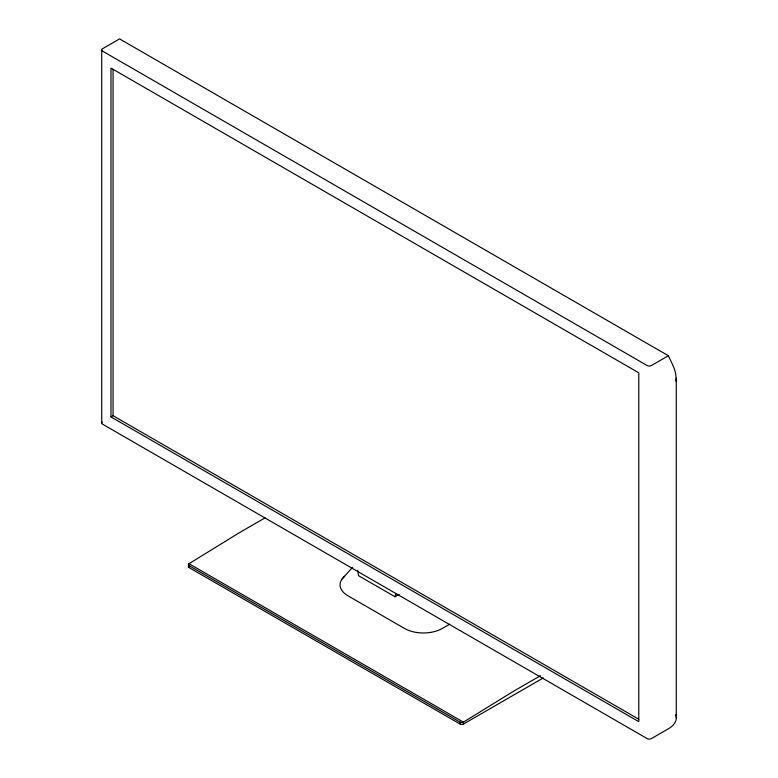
<?xml version="1.0" encoding="UTF-8"?>
<svg xmlns="http://www.w3.org/2000/svg" width="778" height="778" viewBox="0 0 778 778"><rect width="100%" height="100%" fill="white"/><g stroke="black" fill="none" stroke-linecap="round" stroke-linejoin="round"><path stroke-width="1.17" d="M675.761 380.987C677.405 372.04 671.832 363.627 668.37 355.74L119.569 38.9L102.579 48.713A2.995 1.731 0 0 0 102.579 51.134L647.179 365.553A2.995 1.731 0 0 0 651.38 365.553L668.37 355.74M357.705 570.362L358.541 575.691L395 596.736L395.944 593.653M342.106 578.958L352.531 567.337M543.297 677.949L463.406 724.075A2.305 1.332 0 0 1 460.148 724.075L189.005 567.532L189.005 565.635A2.305 1.361 -1.1 0 1 189.005 563.719L239.021 532.901L265.074 517.856M110.972 416.911L638.787 721.644L638.787 372.827L110.972 68.094L110.972 416.911L113.073 415.705L638.787 719.222M395 596.736L399.143 594.343M449.645 624.228L442.303 628.459A26.705 15.414 0 0 1 404.541 628.459L347.902 595.763A26.705 15.414 0 0 1 344.576 576.294M540.515 675.674L513.422 691.321L463.406 722.14A2.305 1.361 -1.1 0 1 460.148 722.179L189.005 565.635M189.005 563.719L463.406 722.14L463.406 724.075M676.277 378.147L676.277 717.773M460.148 722.179L460.148 724.075M113.073 69.31L113.073 415.705M101.724 49.918L101.724 422.969M189.005 567.532A2.305 1.332 0 0 1 188.714 565.859M675.761 714.729A26.997 15.589 0 0 1 668.37 728.792L651.38 738.604A2.995 1.731 0 0 1 647.179 738.604L102.579 424.185A2.995 1.731 0 0 1 102.219 422.016"/></g></svg>
